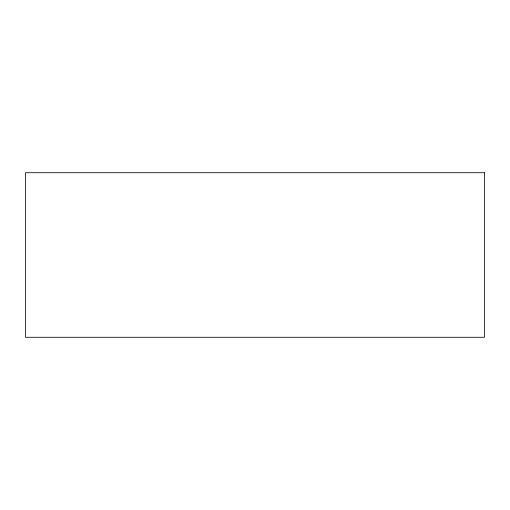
<?xml version="1.0" encoding="UTF-8"?>
<svg xmlns="http://www.w3.org/2000/svg" width="510" height="510" viewBox="0 0 510 510"><rect width="100%" height="100%" fill="white"/><g stroke="black" fill="none" stroke-linecap="round" stroke-linejoin="round"><path stroke-width="0.76" d="M484.5 172.712L25.5 172.712L25.5 337.288L484.5 337.288L484.5 172.712"/></g></svg>
